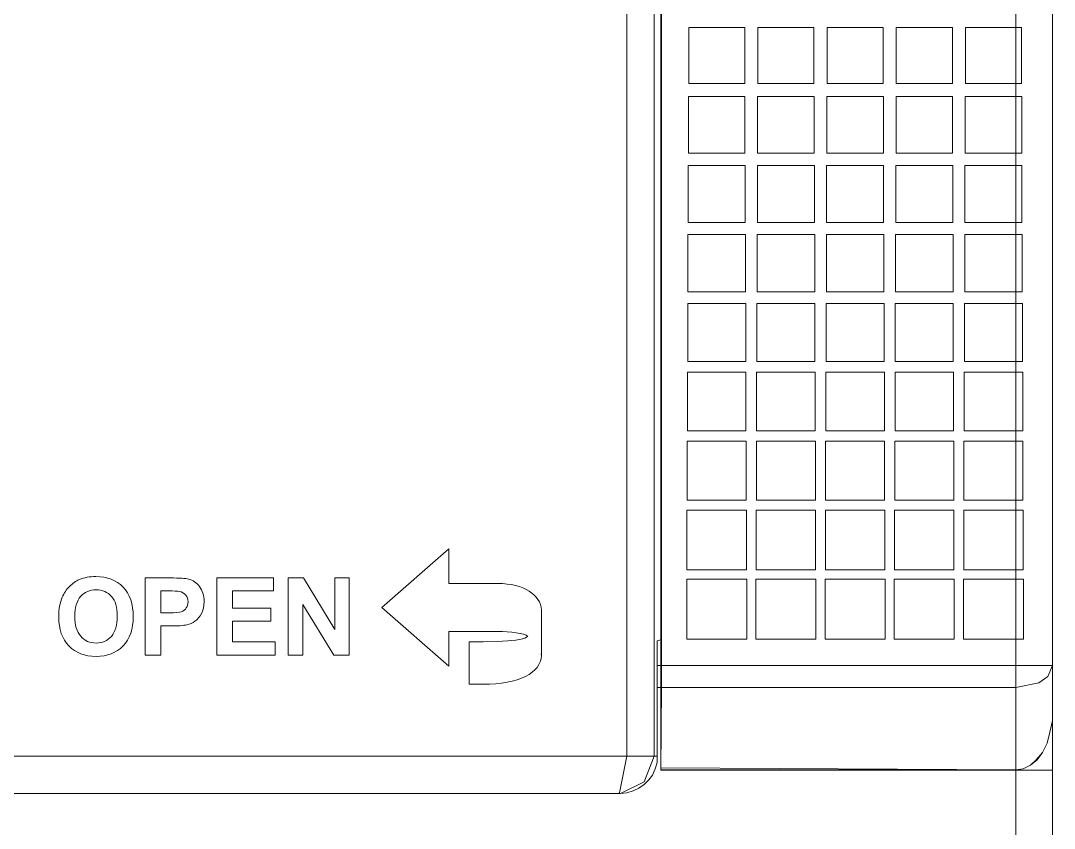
# Model space of a CAD drawing. Header units: millimetres. Extents: x 33157 to 59611, y -29750 to 1750.
# Drawn here: x 53667.54 to 53689.95, y -69.84 to -52.34 of the extents above; entities that cross this region are included whole.
import ezdxf

# ---------------------------------------------------------------- set-up
doc = ezdxf.new("R2010")
doc.units = ezdxf.units.MM
doc.layers.add('layer 1', color=7, linetype='Continuous', lineweight=18)

msp = doc.modelspace()

# ---------------------------------------------------------------- linework, layer by layer
at = {"layer": 'layer 1', "lineweight": 9}
for p, q in [((53681.414, 58.617), (53681.414, -68.537)), ((53689.116, 54.411), (53689.116, -66.792)), ((53689.91, 53.598), (53689.91, -66.316)), ((53681.434, -7.162), (53681.434, -66.316)), ((53681.275, -7.579), (53681.275, -68.279)), ((53681.414, -7.579), (53681.414, -65.76)), ((53680.679, -8.134), (53680.679, -68.279)), ((53681.334, -65.78), (53681.334, -68.279)), ((53681.434, -66.316), (53681.434, -66.792)), ((53689.91, -66.316), (53689.91, -67.268)), ((53689.116, -66.792), (53689.116, -68.577)), ((53689.91, -67.248), (53689.91, -105.791)), ((53681.414, -68.537), (53681.414, -68.577)), ((53689.116, -68.577), (53689.116, -85.438))]:
    msp.add_line(p, q, dxfattribs=at)
msp.add_lwpolyline([(53681.414, -68.583), (53689.907, -68.583), (53689.907, 54.411), (53681.414, 54.411)], close=True, dxfattribs=at)
at = {"layer": 'layer 1'}
for points, knots in [([(53682.02, -52.486), (53682.425, -52.486), (53682.83, -52.486), (53683.236, -52.486), (53683.236, -52.892), (53683.236, -53.297), (53683.236, -53.702), (53682.83, -53.702), (53682.425, -53.702), (53682.02, -53.702), (53682.02, -53.299), (53682.02, -52.895), (53682.02, -52.492), (53682.02, -52.49), (53682.02, -52.488), (53682.02, -52.486)], [0, 0, 0, 0, 144847.694139, 144847.694139, 144847.694139, 289695.388278, 289695.388278, 289695.388278, 434543.082418, 434543.082418, 434543.082418, 579390.776557, 579390.776557, 579390.776557, 724238.470696, 724238.470696, 724238.470696, 724238.470696]), ([(53683.52, -52.486), (53683.925, -52.486), (53684.331, -52.486), (53684.736, -52.486), (53684.736, -52.892), (53684.736, -53.297), (53684.736, -53.702), (53684.331, -53.702), (53683.925, -53.702), (53683.52, -53.702), (53683.52, -53.299), (53683.52, -52.895), (53683.52, -52.492), (53683.52, -52.49), (53683.52, -52.488), (53683.52, -52.486)], [0, 0, 0, 0, 144851.740531, 144851.740531, 144851.740531, 289703.481063, 289703.481063, 289703.481063, 434555.221594, 434555.221594, 434555.221594, 579406.962125, 579406.962125, 579406.962125, 724258.702657, 724258.702657, 724258.702657, 724258.702657]), ([(53685.02, -52.486), (53685.426, -52.486), (53685.831, -52.486), (53686.236, -52.486), (53686.236, -52.892), (53686.236, -53.297), (53686.236, -53.702), (53685.831, -53.702), (53685.426, -53.702), (53685.02, -53.702), (53685.02, -53.299), (53685.02, -52.895), (53685.02, -52.492), (53685.02, -52.49), (53685.02, -52.488), (53685.02, -52.486)], [0, 0, 0, 0, 144855.786923, 144855.786923, 144855.786923, 289711.573847, 289711.573847, 289711.573847, 434567.36077, 434567.36077, 434567.36077, 579423.147694, 579423.147694, 579423.147694, 724278.934617, 724278.934617, 724278.934617, 724278.934617]), ([(53686.521, -52.486), (53686.926, -52.486), (53687.331, -52.486), (53687.737, -52.486), (53687.737, -52.892), (53687.737, -53.297), (53687.737, -53.702), (53687.331, -53.702), (53686.926, -53.702), (53686.521, -53.702), (53686.521, -53.299), (53686.521, -52.895), (53686.521, -52.492), (53686.521, -52.49), (53686.521, -52.488), (53686.521, -52.486)], [0, 0, 0, 0, 144859.833316, 144859.833316, 144859.833316, 289719.666631, 289719.666631, 289719.666631, 434579.499947, 434579.499947, 434579.499947, 579439.333262, 579439.333262, 579439.333262, 724299.166578, 724299.166578, 724299.166578, 724299.166578]), ([(53688.021, -52.486), (53688.426, -52.486), (53688.832, -52.486), (53689.237, -52.486), (53689.237, -52.892), (53689.237, -53.297), (53689.237, -53.702), (53688.832, -53.702), (53688.426, -53.702), (53688.021, -53.702), (53688.021, -53.299), (53688.021, -52.895), (53688.021, -52.492), (53688.021, -52.49), (53688.021, -52.488), (53688.021, -52.486)], [0, 0, 0, 0, 144863.879708, 144863.879708, 144863.879708, 289727.759415, 289727.759415, 289727.759415, 434591.639123, 434591.639123, 434591.639123, 579455.518831, 579455.518831, 579455.518831, 724319.398539, 724319.398539, 724319.398539, 724319.398539]), ([(53682.015, -53.981), (53682.423, -53.981), (53682.832, -53.981), (53683.241, -53.981), (53683.241, -54.39), (53683.241, -54.799), (53683.241, -55.208), (53682.832, -55.208), (53682.423, -55.208), (53682.015, -55.208), (53682.015, -54.8), (53682.015, -54.393), (53682.015, -53.986), (53682.015, -53.985), (53682.015, -53.983), (53682.015, -53.981)], [0, 0, 0, 0, 144849.537779, 144849.537779, 144849.537779, 289699.075558, 289699.075558, 289699.075558, 434548.613337, 434548.613337, 434548.613337, 579398.151116, 579398.151116, 579398.151116, 724247.688896, 724247.688896, 724247.688896, 724247.688896]), ([(53683.515, -53.981), (53683.924, -53.981), (53684.332, -53.981), (53684.741, -53.981), (53684.741, -54.39), (53684.741, -54.799), (53684.741, -55.208), (53684.332, -55.208), (53683.924, -55.208), (53683.515, -55.208), (53683.515, -54.8), (53683.515, -54.393), (53683.515, -53.986), (53683.515, -53.985), (53683.515, -53.983), (53683.515, -53.981)], [0, 0, 0, 0, 144853.584171, 144853.584171, 144853.584171, 289707.168342, 289707.168342, 289707.168342, 434560.752514, 434560.752514, 434560.752514, 579414.336685, 579414.336685, 579414.336685, 724267.920856, 724267.920856, 724267.920856, 724267.920856]), ([(53685.015, -53.981), (53685.424, -53.981), (53685.833, -53.981), (53686.242, -53.981), (53686.242, -54.39), (53686.242, -54.799), (53686.242, -55.208), (53685.833, -55.208), (53685.424, -55.208), (53685.015, -55.208), (53685.015, -54.8), (53685.015, -54.393), (53685.015, -53.986), (53685.015, -53.985), (53685.015, -53.983), (53685.015, -53.981)], [0, 0, 0, 0, 144857.630563, 144857.630563, 144857.630563, 289715.261126, 289715.261126, 289715.261126, 434572.89169, 434572.89169, 434572.89169, 579430.522253, 579430.522253, 579430.522253, 724288.152816, 724288.152816, 724288.152816, 724288.152816]), ([(53686.516, -53.981), (53686.924, -53.981), (53687.333, -53.981), (53687.742, -53.981), (53687.742, -54.39), (53687.742, -54.799), (53687.742, -55.208), (53687.333, -55.208), (53686.924, -55.208), (53686.516, -55.208), (53686.516, -54.8), (53686.516, -54.393), (53686.516, -53.986), (53686.516, -53.985), (53686.516, -53.983), (53686.516, -53.981)], [0, 0, 0, 0, 144861.676955, 144861.676955, 144861.676955, 289723.353911, 289723.353911, 289723.353911, 434585.030866, 434585.030866, 434585.030866, 579446.707821, 579446.707821, 579446.707821, 724308.384776, 724308.384776, 724308.384776, 724308.384776]), ([(53688.016, -53.981), (53688.425, -53.981), (53688.833, -53.981), (53689.242, -53.981), (53689.242, -54.39), (53689.242, -54.799), (53689.242, -55.208), (53688.833, -55.208), (53688.425, -55.208), (53688.016, -55.208), (53688.016, -54.8), (53688.016, -54.393), (53688.016, -53.986), (53688.016, -53.985), (53688.016, -53.983), (53688.016, -53.981)], [0, 0, 0, 0, 144865.723347, 144865.723347, 144865.723347, 289731.446695, 289731.446695, 289731.446695, 434597.170042, 434597.170042, 434597.170042, 579462.893389, 579462.893389, 579462.893389, 724328.616737, 724328.616737, 724328.616737, 724328.616737]), ([(53682.009, -55.476), (53682.422, -55.476), (53682.834, -55.476), (53683.246, -55.476), (53683.246, -55.888), (53683.246, -56.301), (53683.246, -56.713), (53682.834, -56.713), (53682.422, -56.713), (53682.009, -56.713), (53682.009, -56.302), (53682.009, -55.892), (53682.009, -55.481), (53682.009, -55.479), (53682.009, -55.478), (53682.009, -55.476)], [0, 0, 0, 0, 144851.381381, 144851.381381, 144851.381381, 289702.762763, 289702.762763, 289702.762763, 434554.144144, 434554.144144, 434554.144144, 579405.525525, 579405.525525, 579405.525525, 724256.906907, 724256.906907, 724256.906907, 724256.906907]), ([(53683.51, -55.476), (53683.922, -55.476), (53684.334, -55.476), (53684.746, -55.476), (53684.746, -55.888), (53684.746, -56.301), (53684.746, -56.713), (53684.334, -56.713), (53683.922, -56.713), (53683.51, -56.713), (53683.51, -56.302), (53683.51, -55.892), (53683.51, -55.481), (53683.51, -55.479), (53683.51, -55.478), (53683.51, -55.476)], [0, 0, 0, 0, 144855.427773, 144855.427773, 144855.427773, 289710.855547, 289710.855547, 289710.855547, 434566.28332, 434566.28332, 434566.28332, 579421.711093, 579421.711093, 579421.711093, 724277.138867, 724277.138867, 724277.138867, 724277.138867]), ([(53685.01, -55.476), (53685.422, -55.476), (53685.834, -55.476), (53686.247, -55.476), (53686.247, -55.888), (53686.247, -56.301), (53686.247, -56.713), (53685.834, -56.713), (53685.422, -56.713), (53685.01, -56.713), (53685.01, -56.302), (53685.01, -55.892), (53685.01, -55.481), (53685.01, -55.479), (53685.01, -55.478), (53685.01, -55.476)], [0, 0, 0, 0, 144859.474165, 144859.474165, 144859.474165, 289718.948331, 289718.948331, 289718.948331, 434578.422496, 434578.422496, 434578.422496, 579437.896661, 579437.896661, 579437.896661, 724297.370826, 724297.370826, 724297.370826, 724297.370826]), ([(53686.51, -55.476), (53686.923, -55.476), (53687.335, -55.476), (53687.747, -55.476), (53687.747, -55.888), (53687.747, -56.301), (53687.747, -56.713), (53687.335, -56.713), (53686.923, -56.713), (53686.51, -56.713), (53686.51, -56.302), (53686.51, -55.892), (53686.51, -55.481), (53686.51, -55.479), (53686.51, -55.478), (53686.51, -55.476)], [0, 0, 0, 0, 144863.520557, 144863.520557, 144863.520557, 289727.041115, 289727.041115, 289727.041115, 434590.561672, 434590.561672, 434590.561672, 579454.082229, 579454.082229, 579454.082229, 724317.602786, 724317.602786, 724317.602786, 724317.602786]), ([(53688.011, -55.476), (53688.423, -55.476), (53688.835, -55.476), (53689.247, -55.476), (53689.247, -55.888), (53689.247, -56.301), (53689.247, -56.713), (53688.835, -56.713), (53688.423, -56.713), (53688.011, -56.713), (53688.011, -56.302), (53688.011, -55.892), (53688.011, -55.481), (53688.011, -55.479), (53688.011, -55.478), (53688.011, -55.476)], [0, 0, 0, 0, 144867.566949, 144867.566949, 144867.566949, 289735.133899, 289735.133899, 289735.133899, 434602.700848, 434602.700848, 434602.700848, 579470.267797, 579470.267797, 579470.267797, 724337.834746, 724337.834746, 724337.834746, 724337.834746]), ([(53682.004, -56.971), (53682.42, -56.971), (53682.836, -56.971), (53683.251, -56.971), (53683.251, -57.387), (53683.251, -57.802), (53683.251, -58.218), (53682.836, -58.218), (53682.42, -58.218), (53682.004, -58.218), (53682.004, -57.804), (53682.004, -57.39), (53682.004, -56.976), (53682.004, -56.974), (53682.004, -56.973), (53682.004, -56.971)], [0, 0, 0, 0, 144853.224879, 144853.224879, 144853.224879, 289706.449758, 289706.449758, 289706.449758, 434559.674636, 434559.674636, 434559.674636, 579412.899515, 579412.899515, 579412.899515, 724266.124394, 724266.124394, 724266.124394, 724266.124394]), ([(53683.504, -56.971), (53683.92, -56.971), (53684.336, -56.971), (53684.752, -56.971), (53684.752, -57.387), (53684.752, -57.802), (53684.752, -58.218), (53684.336, -58.218), (53683.92, -58.218), (53683.504, -58.218), (53683.504, -57.804), (53683.504, -57.39), (53683.504, -56.976), (53683.504, -56.974), (53683.504, -56.973), (53683.504, -56.971)], [0, 0, 0, 0, 144857.271271, 144857.271271, 144857.271271, 289714.542541, 289714.542541, 289714.542541, 434571.813812, 434571.813812, 434571.813812, 579429.085083, 579429.085083, 579429.085083, 724286.356354, 724286.356354, 724286.356354, 724286.356354]), ([(53685.005, -56.971), (53685.42, -56.971), (53685.836, -56.971), (53686.252, -56.971), (53686.252, -57.387), (53686.252, -57.802), (53686.252, -58.218), (53685.836, -58.218), (53685.42, -58.218), (53685.005, -58.218), (53685.005, -57.804), (53685.005, -57.39), (53685.005, -56.976), (53685.005, -56.974), (53685.005, -56.973), (53685.005, -56.971)], [0, 0, 0, 0, 144861.317663, 144861.317663, 144861.317663, 289722.635325, 289722.635325, 289722.635325, 434583.952988, 434583.952988, 434583.952988, 579445.27065, 579445.27065, 579445.27065, 724306.588313, 724306.588313, 724306.588313, 724306.588313]), ([(53686.505, -56.971), (53686.921, -56.971), (53687.336, -56.971), (53687.752, -56.971), (53687.752, -57.387), (53687.752, -57.802), (53687.752, -58.218), (53687.336, -58.218), (53686.921, -58.218), (53686.505, -58.218), (53686.505, -57.804), (53686.505, -57.39), (53686.505, -56.976), (53686.505, -56.974), (53686.505, -56.973), (53686.505, -56.971)], [0, 0, 0, 0, 144865.364055, 144865.364055, 144865.364055, 289730.728109, 289730.728109, 289730.728109, 434596.092164, 434596.092164, 434596.092164, 579461.456218, 579461.456218, 579461.456218, 724326.820273, 724326.820273, 724326.820273, 724326.820273]), ([(53688.005, -56.971), (53688.421, -56.971), (53688.837, -56.971), (53689.253, -56.971), (53689.253, -57.387), (53689.253, -57.802), (53689.253, -58.218), (53688.837, -58.218), (53688.421, -58.218), (53688.005, -58.218), (53688.005, -57.804), (53688.005, -57.39), (53688.005, -56.976), (53688.005, -56.974), (53688.005, -56.973), (53688.005, -56.971)], [0, 0, 0, 0, 144869.410446, 144869.410446, 144869.410446, 289738.820893, 289738.820893, 289738.820893, 434608.231339, 434608.231339, 434608.231339, 579477.641786, 579477.641786, 579477.641786, 724347.052232, 724347.052232, 724347.052232, 724347.052232]), ([(53681.999, -58.466), (53682.418, -58.466), (53682.837, -58.466), (53683.257, -58.466), (53683.257, -58.885), (53683.257, -59.304), (53683.257, -59.724), (53682.837, -59.724), (53682.418, -59.724), (53681.999, -59.724), (53681.999, -59.306), (53681.999, -58.889), (53681.999, -58.471), (53681.999, -58.469), (53681.999, -58.467), (53681.999, -58.466)], [0, 0, 0, 0, 144855.068923, 144855.068923, 144855.068923, 289710.137846, 289710.137846, 289710.137846, 434565.206768, 434565.206768, 434565.206768, 579420.275691, 579420.275691, 579420.275691, 724275.344614, 724275.344614, 724275.344614, 724275.344614]), ([(53683.499, -58.466), (53683.918, -58.466), (53684.338, -58.466), (53684.757, -58.466), (53684.757, -58.885), (53684.757, -59.304), (53684.757, -59.724), (53684.338, -59.724), (53683.918, -59.724), (53683.499, -59.724), (53683.499, -59.306), (53683.499, -58.889), (53683.499, -58.471), (53683.499, -58.469), (53683.499, -58.467), (53683.499, -58.466)], [0, 0, 0, 0, 144859.115315, 144859.115315, 144859.115315, 289718.230629, 289718.230629, 289718.230629, 434577.345944, 434577.345944, 434577.345944, 579436.461258, 579436.461258, 579436.461258, 724295.576573, 724295.576573, 724295.576573, 724295.576573]), ([(53684.999, -58.466), (53685.419, -58.466), (53685.838, -58.466), (53686.257, -58.466), (53686.257, -58.885), (53686.257, -59.304), (53686.257, -59.724), (53685.838, -59.724), (53685.419, -59.724), (53684.999, -59.724), (53684.999, -59.306), (53684.999, -58.889), (53684.999, -58.471), (53684.999, -58.469), (53684.999, -58.467), (53684.999, -58.466)], [0, 0, 0, 0, 144863.161706, 144863.161706, 144863.161706, 289726.323413, 289726.323413, 289726.323413, 434589.485119, 434589.485119, 434589.485119, 579452.646826, 579452.646826, 579452.646826, 724315.808532, 724315.808532, 724315.808532, 724315.808532]), ([(53686.5, -58.466), (53686.919, -58.466), (53687.338, -58.466), (53687.758, -58.466), (53687.758, -58.885), (53687.758, -59.304), (53687.758, -59.724), (53687.338, -59.724), (53686.919, -59.724), (53686.5, -59.724), (53686.5, -59.306), (53686.5, -58.889), (53686.5, -58.471), (53686.5, -58.469), (53686.5, -58.467), (53686.5, -58.466)], [0, 0, 0, 0, 144867.208098, 144867.208098, 144867.208098, 289734.416196, 289734.416196, 289734.416196, 434601.624295, 434601.624295, 434601.624295, 579468.832393, 579468.832393, 579468.832393, 724336.040491, 724336.040491, 724336.040491, 724336.040491]), ([(53688, -58.466), (53688.419, -58.466), (53688.839, -58.466), (53689.258, -58.466), (53689.258, -58.885), (53689.258, -59.304), (53689.258, -59.724), (53688.839, -59.724), (53688.419, -59.724), (53688, -59.724), (53688, -59.306), (53688, -58.889), (53688, -58.471), (53688, -58.469), (53688, -58.467), (53688, -58.466)], [0, 0, 0, 0, 144871.25449, 144871.25449, 144871.25449, 289742.50898, 289742.50898, 289742.50898, 434613.76347, 434613.76347, 434613.76347, 579485.01796, 579485.01796, 579485.01796, 724356.27245, 724356.27245, 724356.27245, 724356.27245]), ([(53681.994, -59.961), (53682.416, -59.961), (53682.839, -59.961), (53683.262, -59.961), (53683.262, -60.383), (53683.262, -60.806), (53683.262, -61.229), (53682.839, -61.229), (53682.416, -61.229), (53681.994, -61.229), (53681.994, -60.808), (53681.994, -60.387), (53681.994, -59.966), (53681.994, -59.964), (53681.994, -59.962), (53681.994, -59.961)], [0, 0, 0, 0, 144856.912757, 144856.912757, 144856.912757, 289713.825513, 289713.825513, 289713.825513, 434570.73827, 434570.73827, 434570.73827, 579427.651026, 579427.651026, 579427.651026, 724284.563783, 724284.563783, 724284.563783, 724284.563783]), ([(53683.494, -59.961), (53683.917, -59.961), (53684.339, -59.961), (53684.762, -59.961), (53684.762, -60.383), (53684.762, -60.806), (53684.762, -61.229), (53684.339, -61.229), (53683.917, -61.229), (53683.494, -61.229), (53683.494, -60.808), (53683.494, -60.387), (53683.494, -59.966), (53683.494, -59.964), (53683.494, -59.962), (53683.494, -59.961)], [0, 0, 0, 0, 144860.959148, 144860.959148, 144860.959148, 289721.918297, 289721.918297, 289721.918297, 434582.877445, 434582.877445, 434582.877445, 579443.836593, 579443.836593, 579443.836593, 724304.795741, 724304.795741, 724304.795741, 724304.795741]), ([(53684.994, -59.961), (53685.417, -59.961), (53685.84, -59.961), (53686.263, -59.961), (53686.263, -60.383), (53686.263, -60.806), (53686.263, -61.229), (53685.84, -61.229), (53685.417, -61.229), (53684.994, -61.229), (53684.994, -60.808), (53684.994, -60.387), (53684.994, -59.966), (53684.994, -59.964), (53684.994, -59.962), (53684.994, -59.961)], [0, 0, 0, 0, 144865.00554, 144865.00554, 144865.00554, 289730.01108, 289730.01108, 289730.01108, 434595.01662, 434595.01662, 434595.01662, 579460.02216, 579460.02216, 579460.02216, 724325.0277, 724325.0277, 724325.0277, 724325.0277]), ([(53686.494, -59.961), (53686.917, -59.961), (53687.34, -59.961), (53687.763, -59.961), (53687.763, -60.383), (53687.763, -60.806), (53687.763, -61.229), (53687.34, -61.229), (53686.917, -61.229), (53686.494, -61.229), (53686.494, -60.808), (53686.494, -60.387), (53686.494, -59.966), (53686.494, -59.964), (53686.494, -59.962), (53686.494, -59.961)], [0, 0, 0, 0, 144869.051932, 144869.051932, 144869.051932, 289738.103863, 289738.103863, 289738.103863, 434607.155795, 434607.155795, 434607.155795, 579476.207727, 579476.207727, 579476.207727, 724345.259659, 724345.259659, 724345.259659, 724345.259659]), ([(53687.995, -59.961), (53688.418, -59.961), (53688.84, -59.961), (53689.263, -59.961), (53689.263, -60.383), (53689.263, -60.806), (53689.263, -61.229), (53688.84, -61.229), (53688.418, -61.229), (53687.995, -61.229), (53687.995, -60.808), (53687.995, -60.387), (53687.995, -59.966), (53687.995, -59.964), (53687.995, -59.962), (53687.995, -59.961)], [0, 0, 0, 0, 144873.098323, 144873.098323, 144873.098323, 289746.196647, 289746.196647, 289746.196647, 434619.29497, 434619.29497, 434619.29497, 579492.393294, 579492.393294, 579492.393294, 724365.491617, 724365.491617, 724365.491617, 724365.491617]), ([(53681.988, -61.455), (53682.415, -61.455), (53682.841, -61.455), (53683.267, -61.455), (53683.267, -61.882), (53683.267, -62.308), (53683.267, -62.734), (53682.841, -62.734), (53682.415, -62.734), (53681.988, -62.734), (53681.988, -62.31), (53681.988, -61.885), (53681.988, -61.461), (53681.988, -61.459), (53681.988, -61.457), (53681.988, -61.455)], [0, 0, 0, 0, 144858.7565, 144858.7565, 144858.7565, 289717.513, 289717.513, 289717.513, 434576.269501, 434576.269501, 434576.269501, 579435.026001, 579435.026001, 579435.026001, 724293.782501, 724293.782501, 724293.782501, 724293.782501]), ([(53683.489, -61.455), (53683.915, -61.455), (53684.341, -61.455), (53684.768, -61.455), (53684.768, -61.882), (53684.768, -62.308), (53684.768, -62.734), (53684.341, -62.734), (53683.915, -62.734), (53683.489, -62.734), (53683.489, -62.31), (53683.489, -61.885), (53683.489, -61.461), (53683.489, -61.459), (53683.489, -61.457), (53683.489, -61.455)], [0, 0, 0, 0, 144862.802892, 144862.802892, 144862.802892, 289725.605784, 289725.605784, 289725.605784, 434588.408676, 434588.408676, 434588.408676, 579451.211567, 579451.211567, 579451.211567, 724314.014459, 724314.014459, 724314.014459, 724314.014459]), ([(53684.989, -61.455), (53685.415, -61.455), (53685.841, -61.455), (53686.268, -61.455), (53686.268, -61.882), (53686.268, -62.308), (53686.268, -62.734), (53685.841, -62.734), (53685.415, -62.734), (53684.989, -62.734), (53684.989, -62.31), (53684.989, -61.885), (53684.989, -61.461), (53684.989, -61.459), (53684.989, -61.457), (53684.989, -61.455)], [0, 0, 0, 0, 144866.849283, 144866.849283, 144866.849283, 289733.698567, 289733.698567, 289733.698567, 434600.54785, 434600.54785, 434600.54785, 579467.397134, 579467.397134, 579467.397134, 724334.246417, 724334.246417, 724334.246417, 724334.246417]), ([(53686.489, -61.455), (53686.915, -61.455), (53687.342, -61.455), (53687.768, -61.455), (53687.768, -61.882), (53687.768, -62.308), (53687.768, -62.734), (53687.342, -62.734), (53686.915, -62.734), (53686.489, -62.734), (53686.489, -62.31), (53686.489, -61.885), (53686.489, -61.461), (53686.489, -61.459), (53686.489, -61.457), (53686.489, -61.455)], [0, 0, 0, 0, 144870.895675, 144870.895675, 144870.895675, 289741.79135, 289741.79135, 289741.79135, 434612.687025, 434612.687025, 434612.687025, 579483.582701, 579483.582701, 579483.582701, 724354.478376, 724354.478376, 724354.478376, 724354.478376]), ([(53687.989, -61.455), (53688.416, -61.455), (53688.842, -61.455), (53689.268, -61.455), (53689.268, -61.882), (53689.268, -62.308), (53689.268, -62.734), (53688.842, -62.734), (53688.416, -62.734), (53687.989, -62.734), (53687.989, -62.31), (53687.989, -61.885), (53687.989, -61.461), (53687.989, -61.459), (53687.989, -61.457), (53687.989, -61.455)], [0, 0, 0, 0, 144874.942067, 144874.942067, 144874.942067, 289749.884134, 289749.884134, 289749.884134, 434624.8262, 434624.8262, 434624.8262, 579499.768267, 579499.768267, 579499.768267, 724374.710334, 724374.710334, 724374.710334, 724374.710334]), ([(53681.983, -62.95), (53682.413, -62.95), (53682.843, -62.95), (53683.272, -62.95), (53683.272, -63.38), (53683.272, -63.81), (53683.272, -64.24), (53682.843, -64.24), (53682.413, -64.24), (53681.983, -64.24), (53681.983, -63.812), (53681.983, -63.384), (53681.983, -62.956), (53681.983, -62.954), (53681.983, -62.952), (53681.983, -62.95)], [0, 0, 0, 0, 144860.600911, 144860.600911, 144860.600911, 289721.201823, 289721.201823, 289721.201823, 434581.802734, 434581.802734, 434581.802734, 579442.403646, 579442.403646, 579442.403646, 724303.004557, 724303.004557, 724303.004557, 724303.004557]), ([(53683.483, -62.95), (53683.913, -62.95), (53684.343, -62.95), (53684.773, -62.95), (53684.773, -63.38), (53684.773, -63.81), (53684.773, -64.24), (53684.343, -64.24), (53683.913, -64.24), (53683.483, -64.24), (53683.483, -63.812), (53683.483, -63.384), (53683.483, -62.956), (53683.483, -62.954), (53683.483, -62.952), (53683.483, -62.95)], [0, 0, 0, 0, 144864.647303, 144864.647303, 144864.647303, 289729.294606, 289729.294606, 289729.294606, 434593.941909, 434593.941909, 434593.941909, 579458.589212, 579458.589212, 579458.589212, 724323.236515, 724323.236515, 724323.236515, 724323.236515]), ([(53684.984, -62.95), (53685.413, -62.95), (53685.843, -62.95), (53686.273, -62.95), (53686.273, -63.38), (53686.273, -63.81), (53686.273, -64.24), (53685.843, -64.24), (53685.413, -64.24), (53684.984, -64.24), (53684.984, -63.812), (53684.984, -63.384), (53684.984, -62.956), (53684.984, -62.954), (53684.984, -62.952), (53684.984, -62.95)], [0, 0, 0, 0, 144868.693695, 144868.693695, 144868.693695, 289737.387389, 289737.387389, 289737.387389, 434606.081084, 434606.081084, 434606.081084, 579474.774778, 579474.774778, 579474.774778, 724343.468473, 724343.468473, 724343.468473, 724343.468473]), ([(53686.484, -62.95), (53686.914, -62.95), (53687.343, -62.95), (53687.773, -62.95), (53687.773, -63.38), (53687.773, -63.81), (53687.773, -64.24), (53687.343, -64.24), (53686.914, -64.24), (53686.484, -64.24), (53686.484, -63.812), (53686.484, -63.384), (53686.484, -62.956), (53686.484, -62.954), (53686.484, -62.952), (53686.484, -62.95)], [0, 0, 0, 0, 144872.740086, 144872.740086, 144872.740086, 289745.480172, 289745.480172, 289745.480172, 434618.220258, 434618.220258, 434618.220258, 579490.960344, 579490.960344, 579490.960344, 724363.700431, 724363.700431, 724363.700431, 724363.700431]), ([(53687.984, -62.95), (53688.414, -62.95), (53688.844, -62.95), (53689.274, -62.95), (53689.274, -63.38), (53689.274, -63.81), (53689.274, -64.24), (53688.844, -64.24), (53688.414, -64.24), (53687.984, -64.24), (53687.984, -63.812), (53687.984, -63.384), (53687.984, -62.956), (53687.984, -62.954), (53687.984, -62.952), (53687.984, -62.95)], [0, 0, 0, 0, 144876.786478, 144876.786478, 144876.786478, 289753.572955, 289753.572955, 289753.572955, 434630.359433, 434630.359433, 434630.359433, 579507.145911, 579507.145911, 579507.145911, 724383.932388, 724383.932388, 724383.932388, 724383.932388]), ([(53678.825, -66.091), (53678.825, -66.091), (53678.825, -65.107), (53678.825, -65.107), (53678.814, -64.793), (53678.445, -64.538), (53677.882, -64.538), (53677.882, -64.538), (53676.816, -64.539), (53676.816, -64.539), (53676.816, -64.539), (53676.816, -63.785), (53676.816, -63.785), (53676.816, -63.785), (53675.369, -65.058), (53675.369, -65.058), (53675.369, -65.058), (53676.816, -66.333), (53676.816, -66.333), (53676.816, -66.333), (53676.816, -65.579), (53676.816, -65.579), (53676.816, -65.579), (53677.882, -65.579), (53677.882, -65.579), (53678.143, -65.579), (53678.462, -65.614), (53678.53, -65.686), (53678.524, -65.684), (53678.483, -65.801), (53677.563, -65.804), (53677.458, -65.804), (53677.26, -65.804), (53677.26, -65.804), (53677.26, -65.804), (53677.26, -66.722), (53677.26, -66.722), (53677.26, -66.722), (53677.563, -66.722), (53677.563, -66.722), (53678.329, -66.722), (53678.825, -66.474), (53678.825, -66.102), (53678.825, -66.06), (53678.82, -66.05), (53678.825, -66.091)], [0, 0, 0, 0, 134720.739334, 134720.739334, 134720.739334, 269441.478668, 269441.478668, 269441.478668, 404162.218001, 404162.218001, 404162.218001, 538882.957335, 538882.957335, 538882.957335, 673603.696669, 673603.696669, 673603.696669, 808324.436003, 808324.436003, 808324.436003, 943045.175337, 943045.175337, 943045.175337, 1077765.91467, 1077765.91467, 1077765.91467, 1212486.654004, 1212486.654004, 1212486.654004, 1347207.393338, 1347207.393338, 1347207.393338, 1481928.132672, 1481928.132672, 1481928.132672, 1616648.872005, 1616648.872005, 1616648.872005, 1751369.611339, 1751369.611339, 1751369.611339, 1886090.350673, 1886090.350673, 1886090.350673, 2020811.090007, 2020811.090007, 2020811.090007, 2020811.090007]), ([(53670.238, -66.089), (53670.238, -66.089), (53670.238, -64.418), (53670.238, -64.418), (53670.238, -64.418), (53670.777, -64.418), (53670.777, -64.418), (53670.981, -64.418), (53671.114, -64.426), (53671.176, -64.442), (53671.271, -64.468), (53671.351, -64.522), (53671.415, -64.606), (53671.479, -64.69), (53671.512, -64.799), (53671.512, -64.932), (53671.512, -65.035), (53671.493, -65.121), (53671.456, -65.191), (53671.419, -65.261), (53671.372, -65.315), (53671.315, -65.356), (53671.258, -65.395), (53671.2, -65.422), (53671.141, -65.434), (53671.061, -65.45), (53670.945, -65.459), (53670.794, -65.459), (53670.794, -65.459), (53670.575, -65.459), (53670.575, -65.459), (53670.575, -65.459), (53670.575, -66.089), (53670.575, -66.089), (53670.575, -66.089), (53670.238, -66.089), (53670.238, -66.089)], [0, 0, 0, 0, 135977.296575, 135977.296575, 135977.296575, 271954.593149, 271954.593149, 271954.593149, 407931.889724, 407931.889724, 407931.889724, 543909.186298, 543909.186298, 543909.186298, 679886.482873, 679886.482873, 679886.482873, 815863.779448, 815863.779448, 815863.779448, 951841.076022, 951841.076022, 951841.076022, 1087818.372597, 1087818.372597, 1087818.372597, 1223795.669171, 1223795.669171, 1223795.669171, 1359772.965746, 1359772.965746, 1359772.965746, 1495750.26232, 1495750.26232, 1495750.26232, 1631727.558895, 1631727.558895, 1631727.558895, 1631727.558895]), ([(53668.361, -65.263), (53668.361, -65.093), (53668.386, -64.95), (53668.437, -64.834), (53668.475, -64.749), (53668.527, -64.672), (53668.592, -64.604), (53668.657, -64.537), (53668.729, -64.486), (53668.807, -64.453), (53668.911, -64.409), (53669.03, -64.387), (53669.166, -64.387), (53669.412, -64.387), (53669.608, -64.464), (53669.755, -64.617), (53669.902, -64.77), (53669.976, -64.983), (53669.976, -65.256), (53669.976, -65.526), (53669.903, -65.738), (53669.757, -65.89), (53669.611, -66.043), (53669.415, -66.119), (53669.171, -66.119), (53668.923, -66.119), (53668.726, -66.043), (53668.58, -65.891), (53668.434, -65.739), (53668.361, -65.53), (53668.361, -65.263)], [0, 0, 0, 0, 137239.838705, 137239.838705, 137239.838705, 274479.67741, 274479.67741, 274479.67741, 411719.516115, 411719.516115, 411719.516115, 548959.35482, 548959.35482, 548959.35482, 686199.193525, 686199.193525, 686199.193525, 823439.03223, 823439.03223, 823439.03223, 960678.870935, 960678.870935, 960678.870935, 1097918.70964, 1097918.70964, 1097918.70964, 1235158.548345, 1235158.548345, 1235158.548345, 1372398.38705, 1372398.38705, 1372398.38705, 1372398.38705]), ([(53671.788, -66.089), (53671.788, -66.089), (53671.788, -64.418), (53671.788, -64.418), (53671.788, -64.418), (53673.02, -64.418), (53673.02, -64.418), (53673.02, -64.418), (53673.02, -64.7), (53673.02, -64.7), (53673.02, -64.7), (53672.125, -64.7), (53672.125, -64.7), (53672.125, -64.7), (53672.125, -65.071), (53672.125, -65.071), (53672.125, -65.071), (53672.957, -65.071), (53672.957, -65.071), (53672.957, -65.071), (53672.957, -65.354), (53672.957, -65.354), (53672.957, -65.354), (53672.125, -65.354), (53672.125, -65.354), (53672.125, -65.354), (53672.125, -65.806), (53672.125, -65.806), (53672.125, -65.806), (53673.052, -65.806), (53673.052, -65.806), (53673.052, -65.806), (53673.052, -66.089), (53673.052, -66.089), (53673.052, -66.089), (53671.788, -66.089), (53671.788, -66.089)], [0, 0, 0, 0, 135979.346476, 135979.346476, 135979.346476, 271958.692953, 271958.692953, 271958.692953, 407938.039429, 407938.039429, 407938.039429, 543917.385906, 543917.385906, 543917.385906, 679896.732382, 679896.732382, 679896.732382, 815876.078858, 815876.078858, 815876.078858, 951855.425335, 951855.425335, 951855.425335, 1087834.771811, 1087834.771811, 1087834.771811, 1223814.118288, 1223814.118288, 1223814.118288, 1359793.464764, 1359793.464764, 1359793.464764, 1495772.81124, 1495772.81124, 1495772.81124, 1631752.157717, 1631752.157717, 1631752.157717, 1631752.157717]), ([(53673.338, -66.089), (53673.338, -66.089), (53673.338, -64.418), (53673.338, -64.418), (53673.338, -64.418), (53673.665, -64.418), (53673.665, -64.418), (53673.665, -64.418), (53674.349, -65.538), (53674.349, -65.538), (53674.349, -65.538), (53674.349, -64.418), (53674.349, -64.418), (53674.349, -64.418), (53674.661, -64.418), (53674.661, -64.418), (53674.661, -64.418), (53674.661, -66.089), (53674.661, -66.089), (53674.661, -66.089), (53674.324, -66.089), (53674.324, -66.089), (53674.324, -66.089), (53673.65, -64.99), (53673.65, -64.99), (53673.65, -64.99), (53673.65, -66.089), (53673.65, -66.089), (53673.65, -66.089), (53673.338, -66.089), (53673.338, -66.089)], [0, 0, 0, 0, 137249.694605, 137249.694605, 137249.694605, 274499.38921, 274499.38921, 274499.38921, 411749.083815, 411749.083815, 411749.083815, 548998.77842, 548998.77842, 548998.77842, 686248.473025, 686248.473025, 686248.473025, 823498.16763, 823498.16763, 823498.16763, 960747.862236, 960747.862236, 960747.862236, 1097997.556841, 1097997.556841, 1097997.556841, 1235247.251446, 1235247.251446, 1235247.251446, 1372496.946051, 1372496.946051, 1372496.946051, 1372496.946051]), ([(53681.978, -64.445), (53681.978, -64.445), (53683.278, -64.445), (53683.278, -64.445), (53683.278, -64.445), (53683.278, -65.745), (53683.278, -65.745), (53683.278, -65.745), (53681.978, -65.745), (53681.978, -65.745), (53681.978, -65.745), (53681.978, -64.451), (53681.978, -64.451), (53681.978, -64.451), (53681.978, -64.445), (53681.978, -64.445)], [0, 0, 0, 0, 144862.44486, 144862.44486, 144862.44486, 289724.88972, 289724.88972, 289724.88972, 434587.33458, 434587.33458, 434587.33458, 579449.77944, 579449.77944, 579449.77944, 724312.2243, 724312.2243, 724312.2243, 724312.2243]), ([(53683.478, -64.445), (53683.478, -64.445), (53684.778, -64.445), (53684.778, -64.445), (53684.778, -64.445), (53684.778, -65.745), (53684.778, -65.745), (53684.778, -65.745), (53683.478, -65.745), (53683.478, -65.745), (53683.478, -65.745), (53683.478, -64.451), (53683.478, -64.451), (53683.478, -64.451), (53683.478, -64.445), (53683.478, -64.445)], [0, 0, 0, 0, 144866.491251, 144866.491251, 144866.491251, 289732.982503, 289732.982503, 289732.982503, 434599.473754, 434599.473754, 434599.473754, 579465.965006, 579465.965006, 579465.965006, 724332.456257, 724332.456257, 724332.456257, 724332.456257]), ([(53684.978, -64.445), (53684.978, -64.445), (53686.278, -64.445), (53686.278, -64.445), (53686.278, -64.445), (53686.278, -65.745), (53686.278, -65.745), (53686.278, -65.745), (53684.978, -65.745), (53684.978, -65.745), (53684.978, -65.745), (53684.978, -64.451), (53684.978, -64.451), (53684.978, -64.451), (53684.978, -64.445), (53684.978, -64.445)], [0, 0, 0, 0, 144870.537643, 144870.537643, 144870.537643, 289741.075286, 289741.075286, 289741.075286, 434611.612929, 434611.612929, 434611.612929, 579482.150572, 579482.150572, 579482.150572, 724352.688215, 724352.688215, 724352.688215, 724352.688215]), ([(53686.479, -64.445), (53686.479, -64.445), (53687.779, -64.445), (53687.779, -64.445), (53687.779, -64.445), (53687.779, -65.745), (53687.779, -65.745), (53687.779, -65.745), (53686.479, -65.745), (53686.479, -65.745), (53686.479, -65.745), (53686.479, -64.451), (53686.479, -64.451), (53686.479, -64.451), (53686.479, -64.445), (53686.479, -64.445)], [0, 0, 0, 0, 144874.584034, 144874.584034, 144874.584034, 289749.168069, 289749.168069, 289749.168069, 434623.752103, 434623.752103, 434623.752103, 579498.336138, 579498.336138, 579498.336138, 724372.920172, 724372.920172, 724372.920172, 724372.920172]), ([(53687.979, -64.445), (53687.979, -64.445), (53689.279, -64.445), (53689.279, -64.445), (53689.279, -64.445), (53689.279, -65.745), (53689.279, -65.745), (53689.279, -65.745), (53687.979, -65.745), (53687.979, -65.745), (53687.979, -65.745), (53687.979, -64.451), (53687.979, -64.451), (53687.979, -64.451), (53687.979, -64.445), (53687.979, -64.445)], [0, 0, 0, 0, 144878.630426, 144878.630426, 144878.630426, 289757.260852, 289757.260852, 289757.260852, 434635.891278, 434635.891278, 434635.891278, 579514.521703, 579514.521703, 579514.521703, 724393.152129, 724393.152129, 724393.152129, 724393.152129]), ([(53668.707, -65.252), (53668.707, -65.441), (53668.751, -65.585), (53668.838, -65.683), (53668.925, -65.781), (53669.036, -65.83), (53669.17, -65.83), (53669.304, -65.83), (53669.414, -65.781), (53669.501, -65.684), (53669.587, -65.587), (53669.63, -65.441), (53669.63, -65.247), (53669.63, -65.056), (53669.588, -64.912), (53669.504, -64.818), (53669.42, -64.724), (53669.309, -64.677), (53669.17, -64.677), (53669.031, -64.677), (53668.919, -64.725), (53668.834, -64.82), (53668.75, -64.916), (53668.707, -65.059), (53668.707, -65.252)], [0, 0, 0, 0, 139139.617861, 139139.617861, 139139.617861, 278279.235722, 278279.235722, 278279.235722, 417418.853582, 417418.853582, 417418.853582, 556558.471443, 556558.471443, 556558.471443, 695698.089304, 695698.089304, 695698.089304, 834837.707165, 834837.707165, 834837.707165, 973977.325026, 973977.325026, 973977.325026, 1113116.942886, 1113116.942886, 1113116.942886, 1113116.942886]), ([(53670.575, -64.7), (53670.575, -64.7), (53670.575, -65.176), (53670.575, -65.176), (53670.575, -65.176), (53670.758, -65.176), (53670.758, -65.176), (53670.89, -65.176), (53670.978, -65.167), (53671.023, -65.15), (53671.067, -65.132), (53671.102, -65.105), (53671.127, -65.067), (53671.153, -65.03), (53671.165, -64.987), (53671.165, -64.937), (53671.165, -64.876), (53671.148, -64.826), (53671.112, -64.786), (53671.077, -64.746), (53671.032, -64.721), (53670.978, -64.711), (53670.938, -64.704), (53670.858, -64.7), (53670.737, -64.7), (53670.737, -64.7), (53670.575, -64.7), (53670.575, -64.7)], [0, 0, 0, 0, 138085.488932, 138085.488932, 138085.488932, 276170.977863, 276170.977863, 276170.977863, 414256.466795, 414256.466795, 414256.466795, 552341.955726, 552341.955726, 552341.955726, 690427.444658, 690427.444658, 690427.444658, 828512.93359, 828512.93359, 828512.93359, 966598.422521, 966598.422521, 966598.422521, 1104683.911453, 1104683.911453, 1104683.911453, 1242769.400384, 1242769.400384, 1242769.400384, 1242769.400384])]:
    msp.add_open_spline(points, degree=3, knots=knots, dxfattribs=at)
at = {"layer": 'layer 1', "lineweight": 9}
for points in [[(53681.414, -65.76), (53681.414, -65.76), (53681.334, -65.78), (53681.334, -65.78)], [(53681.334, -66.316), (53681.334, -66.316), (53681.414, -66.316), (53681.414, -66.316)], [(53681.434, -66.316), (53681.434, -66.316), (53689.91, -66.316), (53689.91, -66.316)], [(53681.334, -66.792), (53681.334, -66.792), (53681.414, -66.792), (53681.414, -66.792)], [(53689.116, -66.792), (53689.116, -66.792), (53681.434, -66.792), (53681.434, -66.792)], [(53681.434, -66.792), (53681.434, -66.792), (53681.414, -68.577), (53681.414, -68.577)], [(53645.284, -68.279), (53645.284, -68.279), (53681.334, -68.279), (53681.334, -68.279)], [(53680.679, -68.279), (53680.679, -68.279), (53680.52, -69.073), (53680.52, -69.073)], [(53689.116, -68.577), (53689.116, -68.577), (53681.414, -68.537), (53681.414, -68.537)], [(53681.414, -68.577), (53681.414, -68.577), (53689.116, -68.577), (53689.116, -68.577)], [(53646.078, -69.093), (53646.078, -69.093), (53680.54, -69.093), (53680.54, -69.093)], [(53680.52, -69.073), (53680.52, -69.073), (53680.481, -69.093), (53680.481, -69.093)], [(53680.481, -69.093), (53680.481, -69.093), (53680.54, -69.093), (53680.54, -69.093)]]:
    msp.add_open_spline(points, degree=3, dxfattribs=at)
for points, knots in [([(53689.116, -66.792), (53689.116, -66.792), (53689.612, -66.693), (53689.612, -66.693), (53689.612, -66.693), (53689.811, -66.554), (53689.811, -66.554), (53689.811, -66.554), (53689.91, -66.316), (53689.91, -66.316)], [0, 0, 0, 0, 155012.104568, 155012.104568, 155012.104568, 310024.209136, 310024.209136, 310024.209136, 465036.313704, 465036.313704, 465036.313704, 465036.313704]), ([(53689.116, -68.577), (53689.116, -68.577), (53689.275, -68.557), (53689.275, -68.557), (53689.275, -68.557), (53689.434, -68.478), (53689.434, -68.478), (53689.434, -68.478), (53689.553, -68.359), (53689.553, -68.359), (53689.553, -68.359), (53689.692, -68.2), (53689.692, -68.2), (53689.692, -68.2), (53689.791, -68.002), (53689.791, -68.002), (53689.791, -68.002), (53689.851, -67.764), (53689.851, -67.764), (53689.851, -67.764), (53689.91, -67.506), (53689.91, -67.506), (53689.91, -67.506), (53689.91, -67.248), (53689.91, -67.248)], [0, 0, 0, 0, 139196.971422, 139196.971422, 139196.971422, 278393.942843, 278393.942843, 278393.942843, 417590.914265, 417590.914265, 417590.914265, 556787.885687, 556787.885687, 556787.885687, 695984.857108, 695984.857108, 695984.857108, 835181.82853, 835181.82853, 835181.82853, 974378.799952, 974378.799952, 974378.799952, 1113575.771374, 1113575.771374, 1113575.771374, 1113575.771374]), ([(53689.116, -68.577), (53689.116, -68.577), (53689.275, -68.557), (53689.275, -68.557), (53689.275, -68.557), (53689.434, -68.478), (53689.434, -68.478), (53689.434, -68.478), (53689.573, -68.359), (53689.573, -68.359), (53689.573, -68.359), (53689.692, -68.2), (53689.692, -68.2), (53689.692, -68.2), (53689.791, -68.002), (53689.791, -68.002), (53689.791, -68.002), (53689.851, -67.764), (53689.851, -67.764), (53689.851, -67.764), (53689.91, -67.526), (53689.91, -67.526), (53689.91, -67.526), (53689.91, -67.268), (53689.91, -67.268)], [0, 0, 0, 0, 139196.975558, 139196.975558, 139196.975558, 278393.951116, 278393.951116, 278393.951116, 417590.926674, 417590.926674, 417590.926674, 556787.902232, 556787.902232, 556787.902232, 695984.87779, 695984.87779, 695984.87779, 835181.853348, 835181.853348, 835181.853348, 974378.828906, 974378.828906, 974378.828906, 1113575.804464, 1113575.804464, 1113575.804464, 1113575.804464]), ([(53680.54, -69.093), (53680.54, -69.093), (53681.057, -68.835), (53681.057, -68.835), (53681.057, -68.835), (53681.275, -68.279), (53681.275, -68.279)], [0, 0, 0, 0, 167662.444366, 167662.444366, 167662.444366, 335324.888731, 335324.888731, 335324.888731, 335324.888731]), ([(53680.54, -69.093), (53680.54, -69.093), (53680.679, -69.073), (53680.679, -69.073), (53680.679, -69.073), (53680.818, -69.033), (53680.818, -69.033), (53680.818, -69.033), (53680.937, -68.974), (53680.937, -68.974), (53680.937, -68.974), (53681.057, -68.894), (53681.057, -68.894), (53681.057, -68.894), (53681.156, -68.795), (53681.156, -68.795), (53681.156, -68.795), (53681.235, -68.696), (53681.235, -68.696), (53681.235, -68.696), (53681.295, -68.557), (53681.295, -68.557), (53681.295, -68.557), (53681.334, -68.418), (53681.334, -68.418), (53681.334, -68.418), (53681.334, -68.279), (53681.334, -68.279)], [0, 0, 0, 0, 138116.708379, 138116.708379, 138116.708379, 276233.416758, 276233.416758, 276233.416758, 414350.125136, 414350.125136, 414350.125136, 552466.833515, 552466.833515, 552466.833515, 690583.541894, 690583.541894, 690583.541894, 828700.250273, 828700.250273, 828700.250273, 966816.958651, 966816.958651, 966816.958651, 1104933.66703, 1104933.66703, 1104933.66703, 1243050.375409, 1243050.375409, 1243050.375409, 1243050.375409])]:
    msp.add_open_spline(points, degree=3, knots=knots, dxfattribs=at)

doc.saveas('drawing.dxf')
